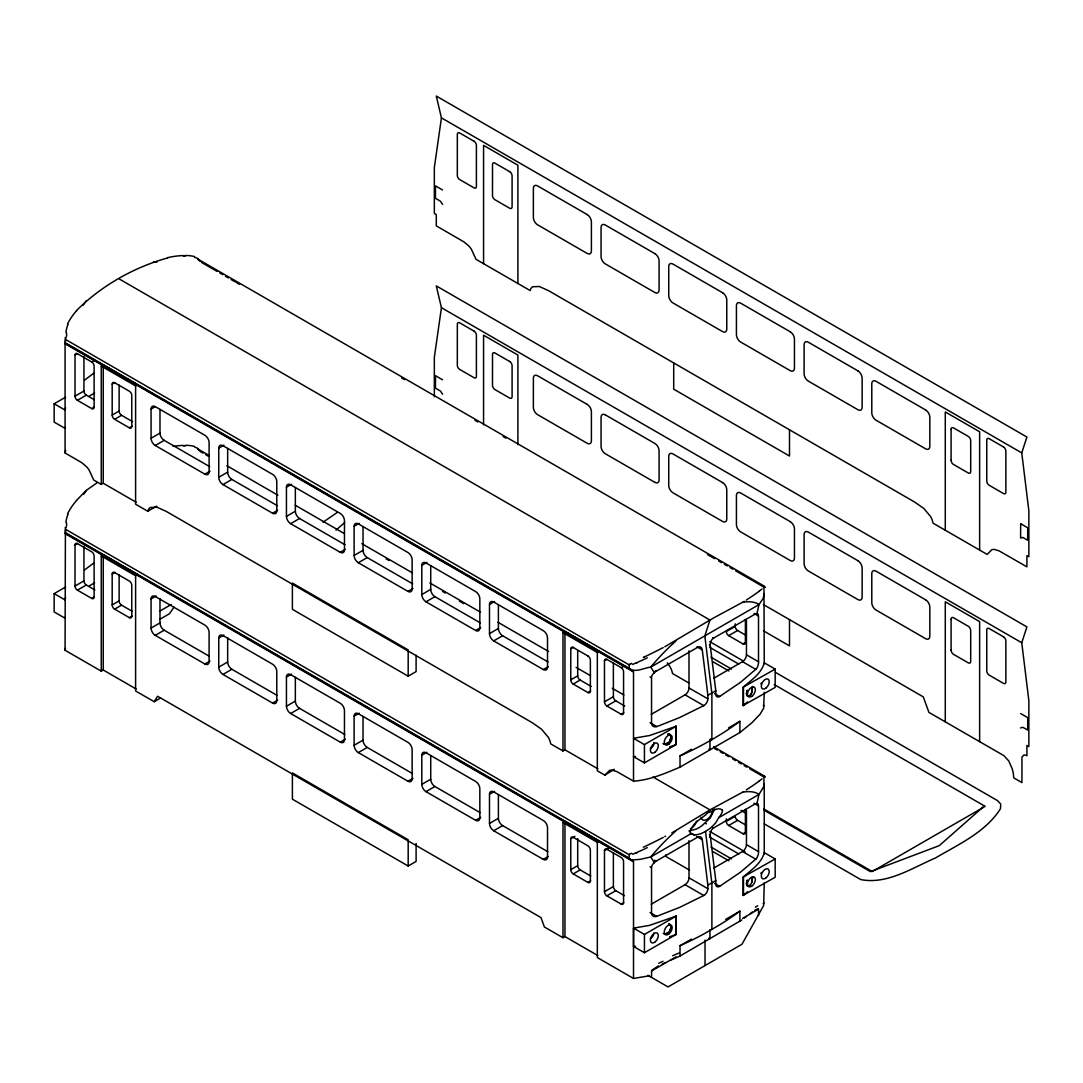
<?xml version="1.0" encoding="UTF-8"?>
<svg xmlns="http://www.w3.org/2000/svg" width="1083" height="1083" viewBox="0 0 1083 1083"><rect width="100%" height="100%" fill="white"/><g stroke="black" fill="none" stroke-linecap="round" stroke-linejoin="round"><path stroke-width="1.5" d="M648.879 975.878L633.514 978.45L633.514 861.797L631.619 860.146M671.284 959.904L680.029 956.018L680.029 945.716L691.441 939.137M764.26 853.945L764.232 783.578M764.26 663.689L763.948 586.472M694.311 834.844A33.004 21.701 -68.1 0 0 705.507 831.338A33.004 21.701 -68.1 0 0 716.039 822.295L718.652 817.746L758.926 794.489L763.908 786.366L763.948 776.321A34.967 4.955 -24.3 0 1 765.37 777.161M651.479 977.38L651.682 970.395L658.288 965.955M136.16 689.005L103.251 670.011L101.26 671.162L65.075 650.26L65.467 648.297M65.075 343.27L65.075 452.978L81.753 462.671L86.572 466.759A15.297 8.826 60 0 1 89.158 470.157L93.747 480.053L101.26 484.399L103.251 483.248L136.16 502.255M441.431 117.857L434.337 167.567L434.337 213.5L436.287 214.624L436.287 225.86L464.052 241.956L468.871 246.044A15.297 8.826 60 0 1 471.457 249.442L476.046 259.338L530.115 290.542L530.832 288.687A13.876 8.014 60 0 1 532.646 286.765L539.307 286.494L548.553 290.677L914.634 502.038L923.894 508.536L930.554 516.483A13.876 8.014 60 0 1 932.355 520.503L933.086 523.197L987.141 554.415L991.73 549.826A15.297 8.826 60 0 1 994.329 549.419L999.135 550.881L1026.901 566.856L1026.901 555.606L1028.85 556.743L1028.85 510.81L1021.756 452.897L1026.901 437.045L436.287 96.062L441.431 117.857L1021.756 452.897M763.434 604.585L923.271 696.87L928.943 712.411L1003.873 755.636L1008.774 760.956L1012.172 768.781A28.578 16.502 60 0 1 1013.336 773.614L1013.742 777.865L1021.946 782.616L1021.946 757.125L1023.976 755.013A8.989 5.198 60 0 1 1025.628 755.203L1026.901 755.758L1026.901 745.456L1028.85 746.58L1028.85 700.647L1021.756 642.747L1026.901 626.895L436.287 285.898L441.431 307.707L434.337 357.417L434.337 396.784M65.237 427.257L65.075 428.394L54.15 422.086L54.15 403.783L65.67 397.136M65.237 617.093L65.075 618.231L54.15 611.936L54.15 593.633L65.67 586.972M65.075 452.978L65.67 450.433M764.26 692.254L763.65 708.241L760.076 714.211L751.737 722.916L739.906 732.555L680.029 767.116C665.152 773.438 649.841 780.085 633.514 781.168L616.836 771.597L612.017 770.135A15.297 8.826 60 0 0 609.431 770.541L604.842 775.13L597.329 770.785L597.329 652.494L562.984 632.675L562.984 750.966L564.96 749.829L597.87 768.822M714.699 809.042L710.123 818.139L701.798 825.828A38.947 22.486 -60 0 1 696.031 829.158L688.923 831.094M764.232 593.525L763.109 598.533L758.926 604.639L757.017 613.601A5.632 2.058 -73.9 0 1 758.384 616.186M758.926 794.489L757.017 803.451A5.632 2.058 -73.9 0 1 758.371 806.023M65.413 530.047L65.075 650.26M65.413 340.197L65.102 343.189L631.457 670.174L633.514 671.947L633.514 781.168M65.589 407.75L65.075 410.091L54.15 403.783M65.589 597.599L65.075 599.941L54.15 593.633M691.929 827.547C696.098 819.845 705.94 816.812 709.961 809.867L743.371 791.808M101.26 484.399L101.26 366.095L135.605 385.927L135.605 504.218L147.802 511.271L148.533 509.416A13.876 8.014 60 0 1 150.347 507.48L157.008 507.223L166.254 511.406L532.335 722.754L541.581 729.265L548.242 737.212A13.876 8.014 60 0 1 550.056 741.232L550.787 743.926L562.984 750.966M647.864 975.296L668.035 986.938L741.99 944.241L763.677 905.442L764.26 882.686M751.886 882.144L752.631 876.743L751.886 882.144A5.753 2.667 -70.1 0 1 750.885 884.039A5.821 2.748 -70.4 0 1 749.653 885.42A5.794 2.708 -70 0 1 748.475 886.084A5.699 2.653 -69.1 0 1 747.405 885.989L746.458 883.769L747.202 880.005L746.458 883.538L747.432 886.002M67.552 324.061L68.229 322.639A98.648 79.154 43.6 0 1 76.595 310.631M67.552 513.911L68.229 512.489A98.648 79.154 43.6 0 1 76.595 500.481M101.26 671.162L101.26 555.945L135.605 575.777L135.605 690.981L154.179 701.703L157.617 696.261L540.972 917.585L544.411 926.994L562.984 937.729L564.96 936.578L597.87 955.585M663.31 743.615A5.753 3.926 -47.8 0 0 664.488 743.872L664.894 743.94A5.835 4.061 -50.6 0 0 666.262 743.683L666.492 743.601A5.794 4.021 -50.4 0 0 668.062 742.708L668.279 742.559A5.686 3.885 -50.2 0 0 669.795 740.962L671.189 737.157L669.808 734.464A5.686 3.831 -49.9 0 0 668.292 734.057A5.794 3.831 -47.7 0 0 667.629 734.166M669.808 930.811L671.189 927.007L669.808 924.313L671.189 927.007L669.808 930.811A5.686 3.885 -50.2 0 1 668.279 932.382L668.076 932.558A5.794 4.088 -51.1 0 1 666.492 933.492L666.262 933.519A5.821 4.061 -50.7 0 1 664.881 933.776L664.258 933.763M750.736 694.379L750.885 694.176A5.753 2.68 -70.2 0 0 751.913 692.321L752.495 686.514L751.886 692.294A5.753 2.518 -69.3 0 1 750.83 694.041M614.251 769.282L604.842 775.13M669.808 740.975L671.189 737.157L669.808 734.464A5.699 3.79 -48.3 0 0 668.279 734.112M174.038 607.076L169.503 613.709L159.539 619.462M76.514 310.564C101.274 285.763 133.913 267.257 167.689 257.93M76.514 500.4L86.274 490.382L96.983 482.842M335.974 530.196L344.732 522.466M984.352 805.887L939.286 845.633L870.448 871.653L764.165 810.287M747.581 701.933L743.128 705.507L775.171 687.407L775.171 669.104L764.26 662.81C761.484 673.612 751.074 680.246 743.128 687.204L743.128 705.507M747.581 891.769L743.128 895.343L775.171 877.257L775.171 858.954L764.26 852.646C761.484 863.462 751.074 870.082 743.128 877.054L743.128 895.343M84.609 380.079L93.828 373.175M84.609 569.915L93.828 563.011M757.017 613.601A5.55 3.655 -68.1 0 0 755.176 614.102L713.575 638.117A5.632 3.709 -68.1 0 0 710.231 645.319L715.782 690.724L707.862 695.3L707.862 698.86A5.605 3.303 -59 0 1 703.788 705.642L679.569 717.569L659.412 725.61L656.704 726.517L651.736 723.647M757.017 803.451A5.55 3.642 -68 0 0 755.176 803.952L713.575 827.967A5.632 3.709 -68.1 0 0 710.231 835.169L715.782 880.56L707.862 885.136L707.862 888.71A5.605 3.303 -59 0 1 703.788 895.492L679.569 907.419L656.704 916.353A5.74 4.224 -46.8 0 1 651.506 913.389L650.044 912.509M746.39 916.543L744.468 918.005M750.357 913.524L752.428 911.954M323.086 522.196L337.07 512.57M741.855 919.981L680.029 956.018M754.837 910.207L758.303 908.623M747.893 599.034L752.807 595.745A94.722 13.781 -24 0 0 762.012 588.976M664.8 646.768L713.399 618.055L744.359 601.336M671.839 832.935L709.961 809.867L652.954 776.958M747.27 599.454L746.309 600.077M746.309 789.913L752.807 785.595A94.722 13.781 -24 0 0 762.012 778.826M715.782 690.724L715.782 694.284A5.605 3.168 -61 0 0 719.626 696.491L740.258 682.52L755.744 669.335L742.491 661.672L713.887 678.188M715.782 880.56L715.782 884.134A5.605 3.168 -61 0 0 719.626 886.341L740.258 872.37L755.744 859.171L742.491 851.522L713.887 868.025M680.056 945.73A347.21 200.463 0 0 0 703.991 933.871L719.41 925.004A347.21 200.463 0 0 0 739.919 911.169M1020.579 727.938L1022.596 727.302A3.52 2.031 60 0 1 1023.435 727.627L1027.713 730.091L1027.713 717.623L1020.687 713.575M94.275 407.1L91.73 408.575L77.407 400.317A3.371 1.949 60 0 1 75.025 396.175L75.025 355.102L77.57 353.627M75.025 355.102A3.371 1.949 60 0 1 77.407 353.721L91.73 361.979L94.275 360.517M101.26 366.095L103.251 364.957L137.582 384.776L135.605 385.927M75.025 396.175L83.946 391.031L83.946 356.524M77.407 400.317L86.329 395.16L94.383 399.817M89.429 395.999L94.627 392.994M132.099 426.188L129.324 427.799L114.636 419.311A3.466 2.004 60 0 1 112.185 415.06L112.185 384.14L114.947 382.543M112.185 415.06L119.116 411.066L119.116 385.02M114.636 419.311L121.567 415.303L132.586 421.666M209.98 471.213L204.89 474.164L155.275 445.506A5.943 3.439 60 0 1 151.078 438.222L151.065 409.063L154.883 406.856M151.065 438.222L159.986 433.078L159.986 409.388M155.275 445.506L164.196 440.361L209.669 466.624M277.668 510.296L272.578 513.234L222.963 484.588A5.943 3.439 60 0 1 218.752 477.305L218.752 448.145L223.843 445.194M94.275 596.95L91.73 598.425L77.407 590.154A3.371 1.949 60 0 1 75.025 586.025L75.025 544.939L77.57 543.476M147.802 511.271L156.724 506.127M218.752 477.305L227.66 472.147L227.66 448.457M222.963 484.588L231.87 479.444L277.356 505.707M101.26 555.945L103.251 554.807L137.582 574.626L135.605 575.777M75.025 586.025L83.946 580.881L83.946 546.374M77.407 590.154L86.329 585.01L94.911 589.964M89.429 585.835L94.627 582.844M132.099 616.037L129.324 617.635L114.636 609.147A3.466 2.004 60 0 1 112.185 604.91L112.185 573.976L114.947 572.379M345.355 549.365L340.265 552.316L290.65 523.671A5.943 3.439 60 0 1 286.44 516.374L286.44 487.215L291.53 484.277M112.185 604.91L119.116 600.903L119.116 574.856M114.636 609.147L121.567 605.153L132.248 611.326M286.44 516.374L295.348 511.23L295.348 487.54M209.98 661.063L204.89 664.001L155.275 635.355A5.943 3.439 60 0 1 151.078 628.072L151.065 598.913L156.155 595.961M290.65 523.671L299.558 518.513L345.044 544.776M159.58 611.232L171.209 604.531M151.065 628.072L159.986 622.915L159.986 598.615M155.275 635.355L164.183 630.211L209.425 656.325M358.324 562.74A5.943 3.439 60 0 1 354.127 555.457L354.114 526.297L359.218 523.346M354.114 555.457L363.035 550.313L363.035 526.609M227.66 637.697L227.66 661.997L218.752 667.142L218.752 637.982L223.843 635.044M412.718 583.859L367.245 557.596L358.324 562.74L407.939 591.386L413.043 588.448M154.179 701.703L160.555 698.034M218.752 667.142A5.943 3.439 60 0 0 222.963 674.425L231.87 669.28L277.113 695.408M480.717 627.531L475.627 630.468L426.012 601.823A5.943 3.439 60 0 1 421.815 594.526L421.801 565.367L426.892 562.429M421.801 594.526L430.723 589.382L430.723 565.692M345.355 739.215L340.265 742.153L290.65 713.507A5.943 3.439 60 0 1 286.44 706.224L286.44 677.065L291.53 674.127M426.012 601.823L434.919 596.679L480.405 622.928M222.963 674.438L272.578 703.084L277.668 700.132M286.44 706.224L295.348 701.08L295.348 677.376M290.65 713.507L299.558 708.363L344.8 734.477M548.404 666.6L543.314 669.538L493.699 640.892A5.943 3.439 60 0 1 489.489 633.609L489.489 604.449L494.579 601.512M408.183 676.171L408.183 649.935L292.396 583.087L292.396 609.323L408.183 676.171L416.102 671.595L416.102 655.201M489.489 633.609L498.397 628.465L498.397 604.774M413.043 778.298L407.939 781.236L358.324 752.59A5.943 3.439 60 0 1 354.127 745.307L354.114 716.134L359.218 713.196M493.699 640.892L502.607 635.748L548.093 662.011M354.114 745.294L363.035 740.149L363.035 716.459M562.984 632.675L564.96 631.524L599.305 651.357L597.329 652.494M358.324 752.59L367.245 747.446L412.488 773.56M590.695 690.954L587.92 692.551L573.218 684.077A3.466 2.004 60 0 1 570.768 679.826L570.768 648.907L573.543 647.296M480.717 817.367L475.627 820.305L426.012 791.659A5.943 3.439 60 0 1 421.815 784.376L421.801 755.217L426.892 752.279M570.768 679.826L577.699 675.819L577.699 650.693M623.727 712.776L621.182 714.252L606.859 705.981A3.371 1.949 60 0 1 604.476 701.852L604.476 660.779L607.021 659.303M573.218 684.077L580.15 680.07L591.183 686.432M604.476 660.779A3.371 1.949 60 0 1 606.859 659.398L621.182 667.656L623.727 666.194M421.801 784.376L430.723 779.232L430.723 755.541M426.012 791.659L434.919 786.515L480.162 812.643M758.926 604.639L650.721 667.114C644.047 667.791 635.044 673.26 629.182 668.306L65.454 342.837L65.264 337.449M651.424 677.823A5.632 4.115 -40.9 0 1 654.403 672.773A5.55 3.655 -68.1 0 1 656.136 671.284L697.736 647.268A5.632 3.709 -68.1 0 1 702.285 649.908L707.862 695.3M604.476 701.852L613.384 696.707L613.384 663.324M735.208 623.808L735.208 626.38L726.3 631.524A3.371 1.949 60 0 0 728.683 635.653L742.992 643.911L745.537 642.449M606.859 705.981L615.78 700.836L624.729 706.008M728.683 635.653L737.604 630.509L745.645 635.152M548.404 856.45L543.314 859.388L493.699 830.742A5.943 3.439 60 0 1 489.489 823.459L489.489 794.286L494.579 791.348M651.249 714.36L685.052 694.839A5.605 3.235 -60 0 0 689.005 687.976L689.005 650.815M408.183 866.021L408.183 839.772L292.396 772.924L292.396 799.173L408.183 866.021L416.102 861.445L416.102 843.4M489.489 823.446L498.397 818.301L498.397 794.611M493.699 830.742L502.607 825.598L547.849 851.712M676.13 726.287L649.543 735.533L633.514 738.281L644.439 744.59L676.13 726.287L676.13 744.59L644.439 762.892L633.514 756.584L635.491 756.475M743.128 687.204L775.171 669.104M562.984 822.511L564.96 821.374L599.305 841.193L597.329 842.344L562.984 822.511L562.984 937.729M680.029 767.116L680.029 755.88L691.441 749.287M728.493 727.898L739.906 721.305L739.906 732.555M590.695 880.804L587.92 882.401L573.218 873.913A3.466 2.004 60 0 1 570.782 869.676L570.768 838.743L574.938 836.347M570.768 869.676L577.699 865.669L577.699 838.608M623.727 902.626L621.182 904.088L606.859 895.831A3.371 1.949 60 0 1 604.476 891.702L604.476 850.615L609.567 847.678M573.218 873.913L580.15 869.92L590.844 876.079M651.546 913.375L651.546 867.632A5.632 4.115 -40.9 0 1 654.403 862.623A5.55 3.655 -68.1 0 1 656.136 861.134L697.736 837.118A5.632 3.709 -68.1 0 1 702.285 839.758L707.862 885.136M604.476 891.702L613.384 886.557L613.384 853.174M745.551 832.285L742.992 833.761L728.683 825.503A3.371 1.949 60 0 1 726.3 821.374L735.208 816.216A3.371 1.949 60 0 0 737.604 820.345L745.645 825.002M606.859 895.831L615.78 890.686L624.363 895.641M728.683 825.503L737.604 820.345M651.249 904.197L685.052 884.689A5.605 3.235 -60 0 0 689.005 877.826L689.005 840.652M633.514 928.131L644.439 934.439L676.13 916.137L676.13 934.439L644.439 952.729L633.514 946.42L633.514 928.131L649.543 925.369L676.13 916.137M743.128 877.054L775.171 858.954M725.651 919.386L739.892 911.155L739.892 921.457M651.479 971.018L676.076 956.817M742.627 918.384L758.547 909.165L758.547 915.582M709.067 812.616C712.804 810.991 718.584 806.551 722.199 810.07M664.8 836.604L665.585 836.198M663.229 647.566L661.645 648.379A94.722 13.808 -24 0 1 644.25 657.002M663.229 837.416L661.645 838.228A94.722 13.808 -24 0 1 644.25 846.838L643.302 847.217M662.241 964.019L665.476 962.516M643.302 657.367L644.168 656.975M676.13 744.59L669.592 746.959M676.13 934.439L669.592 936.795M748.475 696.261L748.326 696.288A5.699 2.653 -69.2 0 1 747.527 696.207L746.458 693.932L747.202 690.169L746.471 694.149L747.541 696.207M633.514 946.42L635.491 946.325M183.433 256.13L185.152 256.157M183.433 445.979L185.152 446.006M65.102 533.039L631.457 860.024L640.134 859.374L650.721 856.964L690.995 833.707L694.338 834.695M708.688 938.189L709.961 938.731L709.961 929.728M442.5 189.918L435.474 185.856L435.474 198.324L439.752 200.788A3.52 2.031 60 0 1 440.591 201.452L442.609 204.403M441.431 307.707L1021.756 642.747M605.262 414.83L654.877 443.475A5.943 3.439 60 0 1 659.087 450.772L659.087 479.931A5.943 3.439 60 0 1 654.877 482.355M654.877 482.355L605.262 453.709A5.943 3.439 60 0 1 601.051 446.426L601.051 417.266A5.943 3.439 60 0 1 605.262 414.843M442.5 379.754L435.474 375.706L435.474 388.174L439.752 390.638A3.52 2.031 60 0 1 440.591 391.288L442.609 394.239M764.246 586.12L197.553 258.945M201.56 262.452L217.06 271.4M219.876 273.024L222.692 274.662M225.508 276.287L228.337 277.911M231.153 279.536L235.377 281.986M236.784 282.798L239.6 284.423M401.685 377.994L404.501 379.619M474.963 420.299L477.779 421.937M503.148 436.571L505.964 438.209M707.497 554.564L714.55 558.625M718.774 561.075L721.603 562.7M724.419 564.324L727.235 565.949M730.05 567.573L732.866 569.211M735.695 570.836L763.881 587.108M753.985 613.425L758.506 616.037L758.506 661.781L746.458 654.809L746.458 620.505M763.434 630.834L789.493 645.874L789.493 619.625M119.36 279.035L709.961 620.018L704.816 635.883L711.883 693.486L711.883 739.689L704.018 744.048A347.196 200.45 0 0 1 680.056 755.893M775.442 672.394L997.484 800.594L1000.733 804.019L1000.475 808.73C985.638 832.204 958.577 844.347 935.387 858.007C912.089 867.97 886.991 884.825 860.714 879.558L764.3 823.892M712.79 637.67L713.575 638.117M709.879 641.705L743.561 661.158M709.392 644.859L710.218 645.333M709.514 647.214L738.768 664.096M774.21 684.564L985.137 806.348L872.235 871.531L763.84 808.96M696.938 646.808L702.298 649.908M710.976 657.205L731.445 669.023M712.804 661.686L728.913 671M763.312 705.141L764.26 705.696M714.604 693.607L719.626 696.504M688.68 682.872L672.597 673.585L671.88 670.891A13.876 8.014 60 0 0 670.066 666.871L667.29 662.877M689.005 687.976L707.862 698.86M655.337 670.824L656.136 671.284M685.052 694.839L703.788 705.656M65.454 339.399L629.182 664.867L629.182 668.306M650.044 676.916L651.546 677.782L651.546 723.539A5.74 4.224 -46.8 0 0 656.704 726.558M65.075 343.758L633.514 671.947M587.92 655.973L573.218 647.485A3.466 2.004 60 0 0 570.768 648.907M710.678 739.012L711.883 739.689L719.41 735.154A347.196 200.45 0 0 0 739.919 721.319M277.898 495.215L226.848 465.717M295.266 505.247L344.475 533.662M361.857 543.693L412.515 572.934M429.883 582.965L480.554 612.22M497.923 622.251L548.594 651.492M576.088 667.372L590.573 675.738M612.288 688.274L623.862 694.961M713.602 746.769L764.246 775.97M202.968 453.114L200.138 451.489A3.141 2.491 23.3 0 0 198.988 450.095M205.784 454.738L208.599 456.363M386.171 558.882L389 560.52M442.554 591.44L445.37 593.064M459.463 601.2L463.686 603.637M714.55 748.475L717.366 750.099M720.181 751.724L723.011 753.348M725.827 754.986L728.642 756.611M732.866 759.048L735.695 760.672M738.511 762.31L741.327 763.935M744.143 765.559L746.959 767.184M749.788 768.808L763.881 776.944M708.905 749.219L709.961 749.829L709.961 739.296M650.044 722.659L651.546 723.539M753.985 803.261L758.506 805.874L758.506 851.617L746.458 844.659L746.458 810.355M740.934 810.395L745.307 812.927M705.656 823.391L706.441 823.852M712.79 827.507L713.575 827.967M709.879 831.541L745.023 851.847M709.392 834.695L710.218 835.183M709.514 837.051L738.768 853.945M690.602 832.989L694.555 835.291M696.477 836.387L702.298 839.745M710.976 847.055L731.445 858.873M712.804 851.536L728.913 860.836M714.604 883.457L719.626 886.354M689.587 870.15L666.235 856.667L665.585 854.907M689.005 877.826L707.862 888.71M654.552 860.213L656.136 861.134M685.052 884.689L703.788 895.506M65.264 527.353L65.454 529.249L629.182 854.717L629.182 858.142L631.457 860.024M650.044 866.766L651.546 867.632M629.237 858.196L65.454 532.687L65.454 529.249M65.075 533.608L633.514 861.797M651.736 913.483L656.704 916.353M633.514 978.45L597.329 957.548L597.329 842.344M197.553 448.795L209.276 455.564M654.43 672.827L650.721 667.114A93.409 35.197 -46.7 0 1 675.9 641.001M654.43 862.677L650.721 856.964A93.395 35.197 -46.7 0 1 675.9 830.837M705.534 831.487L711.883 883.322L711.883 929.539M979.628 550.069L979.628 431.779L945.283 411.946L945.283 530.25M979.628 741.679L979.628 621.615L945.283 601.796L945.283 721.847M951.091 429.328L951.091 460.248M951.091 619.178L951.091 650.098M789.493 429.775L789.493 456.024L673.707 389.176L673.707 362.94M745.388 809.272L745.388 832.38A3.371 1.949 60 0 1 742.992 833.761M745.388 619.435L745.388 642.544A3.371 1.949 60 0 1 742.992 643.911M743.48 687.407L743.48 705.71M743.48 877.257L743.48 895.546M726.3 818.802L726.3 821.361M705.019 940.112L705.019 965.589M675.778 726.084L675.778 744.387M675.778 915.934L675.778 934.223M644.439 744.59L644.439 762.892M644.439 934.439L644.439 952.729M564.96 631.524L564.96 749.829M564.96 821.374L564.96 936.578M517.904 283.502L517.904 165.212L483.573 145.379L483.573 263.67M517.904 444.666L517.904 355.048L483.573 335.229L483.573 424.847M103.251 364.957L103.251 483.248M103.251 554.807L103.251 670.011M750.885 694.189A5.821 2.748 -70.4 0 1 749.68 695.584M761.2 683.102A5.781 2.234 -72.7 0 1 760.862 683.806M653.794 742.559A5.781 4.156 -43 0 1 650.369 748.786M668.035 742.64A5.794 3.926 -49.7 0 1 666.492 743.52M664.393 743.886A5.794 3.926 -49.7 0 1 663.229 743.588M615.78 700.836A3.371 1.949 60 0 1 613.398 696.707M367.245 557.596A5.943 3.439 60 0 1 363.035 550.313M580.15 680.07A3.466 2.004 60 0 1 577.713 675.833M502.607 635.748A5.943 3.439 60 0 1 498.41 628.465M434.919 596.665A5.943 3.439 60 0 1 430.723 589.382M86.329 395.16A3.371 1.949 60 0 1 83.946 391.031M299.558 518.513A5.943 3.439 60 0 1 295.361 511.23M121.567 415.303A3.466 2.004 60 0 1 119.116 411.066M164.196 440.361A5.943 3.439 60 0 1 159.986 433.078M231.87 479.431A5.943 3.439 60 0 1 227.674 472.161M354.127 526.297A5.943 3.439 60 0 1 358.324 523.874L407.939 552.506A5.943 3.439 60 0 1 412.149 559.789L412.149 588.962A5.943 3.439 60 0 1 407.939 591.386M340.265 552.303A5.943 3.439 60 0 0 344.462 549.88L344.475 520.72A5.943 3.439 60 0 0 340.265 513.437L290.65 484.791A5.943 3.439 60 0 0 286.44 487.215M621.182 667.669A3.371 1.949 60 0 1 623.564 671.785L623.564 712.871A3.371 1.949 60 0 1 621.182 714.252M489.489 604.449A5.943 3.439 60 0 1 493.699 602.026L543.314 630.658A5.943 3.439 60 0 1 547.511 637.955L547.524 667.114A5.943 3.439 60 0 1 543.314 669.538M421.815 565.367A5.943 3.439 60 0 1 426.012 562.943L475.627 591.589A5.943 3.439 60 0 1 479.837 598.872L479.837 628.032A5.943 3.439 60 0 1 475.627 630.455M91.73 408.575A3.371 1.949 60 0 0 94.113 407.194L94.113 366.122A3.371 1.949 60 0 0 91.73 361.993M151.078 409.063A5.943 3.439 60 0 1 155.275 406.639L204.89 435.285A5.943 3.439 60 0 1 209.1 442.568L209.1 471.728A5.943 3.439 60 0 1 204.89 474.151M218.752 448.145A5.943 3.439 60 0 1 222.963 445.709L272.578 474.354A5.943 3.439 60 0 1 276.774 481.637L276.788 510.81A5.943 3.439 60 0 1 272.578 513.234M629.142 664.867A3.141 2.207 -0.7 0 1 630.333 663.798M647.296 657.814A34.967 4.873 -24.1 0 1 632.513 664.434M636.114 663.189A18.154 1.381 -23.1 0 1 637.264 662.688M630.699 663.893A8.447 4.67 -11.2 0 1 631.673 663.378M66.144 337.91A8.447 1.245 81.6 0 1 66.049 337.138M66.645 336.068A18.154 10.478 70.7 0 1 66.564 333.307M65.928 332.576A35.807 27.644 52.9 0 1 68.067 324.413M83.256 305.095A93.409 67.66 -78 0 1 86.329 300.614M742.992 602.256A93.409 35.197 -46.7 0 1 759.034 604.531M764.029 586.607A34.967 4.955 -24.3 0 1 765.37 587.311M758.777 591.44A18.154 1.584 -36.4 0 1 759.156 591.183M200.071 261.544A3.141 2.491 23.3 0 0 198.988 260.258A8.447 7.743 -5.3 0 0 198.067 259.5M194.791 257.361A18.154 17.22 88.6 0 1 197.878 258.539M185.044 255.547A35.807 30.5 51.4 0 1 194.574 256.59M167.581 257.673A98.648 79.628 43.4 0 1 183.298 255.561M153.42 261.883A93.409 67.66 -78 0 1 156.927 262.072M737.604 630.509A3.371 1.949 60 0 1 735.222 626.38M758.601 661.686A5.74 2.464 -74.2 0 1 755.744 669.456M746.458 654.809A5.605 3.235 -60 0 1 742.491 661.672M112.185 384.14A3.466 2.004 60 0 1 114.636 382.732L129.324 391.207A3.466 2.004 60 0 1 131.774 395.457L131.774 426.377A3.466 2.004 60 0 1 129.324 427.785M587.92 655.973A3.466 2.004 60 0 1 590.37 660.21L590.37 691.144A3.466 2.004 60 0 1 587.92 692.551M658.721 963.288A63.87 25.884 -35.1 0 1 662.986 961.298M672.638 955.748A131.896 19.562 -28.3 0 1 679.163 952.945M434.919 786.515A5.943 3.439 60 0 1 430.723 779.232M502.607 825.584A5.943 3.439 60 0 1 498.41 818.315M580.15 869.906A3.466 2.004 60 0 1 577.713 865.669M367.245 747.432A5.943 3.439 60 0 1 363.035 740.149M615.78 890.686A3.371 1.949 60 0 1 613.398 886.557M231.87 669.28A5.943 3.439 60 0 1 227.674 661.997M164.183 630.198A5.943 3.439 60 0 1 159.986 622.928M121.567 605.14A3.466 2.004 60 0 1 119.116 600.903M299.558 708.363A5.943 3.439 60 0 1 295.361 701.08M86.329 585.01A3.371 1.949 60 0 1 83.946 580.881M475.627 820.305A5.943 3.439 60 0 0 479.837 817.882L479.837 788.722A5.943 3.439 60 0 0 475.627 781.439L426.012 752.78A5.943 3.439 60 0 0 421.815 755.217M543.314 859.388A5.943 3.439 60 0 0 547.511 856.951L547.524 827.805A5.943 3.439 60 0 0 543.314 820.508L493.699 791.863A5.943 3.439 60 0 0 489.489 794.299M587.92 882.401A3.466 2.004 60 0 0 590.37 880.993L590.37 850.06A3.466 2.004 60 0 0 587.92 845.823L573.218 837.335A3.466 2.004 60 0 0 570.782 838.756M407.939 781.222A5.943 3.439 60 0 0 412.149 778.799L412.149 749.639A5.943 3.439 60 0 0 407.939 742.356L358.324 713.711A5.943 3.439 60 0 0 354.127 716.147M621.182 904.088A3.371 1.949 60 0 0 623.564 902.721L623.564 861.635A3.371 1.949 60 0 0 621.182 857.506L606.859 849.248A3.371 1.949 60 0 0 604.476 850.615M218.752 637.982A5.943 3.439 60 0 1 222.963 635.559L272.578 664.204A5.943 3.439 60 0 1 276.774 671.487L276.788 700.647A5.943 3.439 60 0 1 272.578 703.07M151.078 598.913A5.943 3.439 60 0 1 155.275 596.489L204.89 625.121A5.943 3.439 60 0 1 209.1 632.404L209.1 661.578A5.943 3.439 60 0 1 204.89 664.001M112.185 573.99A3.466 2.004 60 0 1 114.636 572.569L129.324 581.057A3.466 2.004 60 0 1 131.774 585.294L131.774 616.227A3.466 2.004 60 0 1 129.324 617.635M286.44 677.065A5.943 3.439 60 0 1 290.65 674.641L340.265 703.273A5.943 3.439 60 0 1 344.462 710.57L344.475 739.73A5.943 3.439 60 0 1 340.265 742.153M75.025 544.952A3.371 1.949 60 0 1 77.407 543.571L91.73 551.829A3.371 1.949 60 0 1 94.113 555.958L94.113 597.044A3.371 1.949 60 0 1 91.73 598.412M629.142 854.704A3.141 2.207 -0.7 0 1 630.333 853.648M647.296 847.664A34.967 4.873 -24.1 0 1 632.513 854.284M636.114 853.038A18.154 1.381 -23.1 0 1 637.264 852.538M630.699 853.742A8.447 4.67 -11.2 0 1 631.673 853.214M66.144 527.759A8.447 1.245 81.6 0 1 66.049 526.988M66.645 525.905A18.154 10.478 70.7 0 1 66.564 523.143M65.928 522.412A35.807 27.644 52.9 0 1 68.067 514.263M83.757 494.173A93.395 67.647 -78 0 1 86.329 490.45M742.992 792.106A93.409 35.197 -46.7 0 1 759.034 794.367M758.777 781.276A18.154 1.584 -36.4 0 1 759.156 781.033M198.067 449.35A8.447 7.743 -5.3 0 1 199.055 450.027M194.791 447.198A18.154 17.22 88.6 0 1 197.878 448.389M185.044 445.384A35.807 30.5 51.4 0 1 194.574 446.426M173.145 446.413A98.648 79.628 43.4 0 1 183.298 445.411M755.338 907.161A63.87 13.537 -51.3 0 1 757.653 905.794M763.989 902.87A131.896 2.87 -38.6 0 1 763.177 903.56M668.062 932.544A5.794 4.007 -50.4 0 1 666.492 933.424M664.461 933.79A5.753 3.98 -50 0 1 663.283 933.478M749.693 885.488A5.794 2.748 -71.3 0 1 748.461 886.151M761.43 872.438A5.781 2.234 -72.7 0 1 760.862 873.643M653.848 933.045A5.781 4.156 -43 0 1 650.369 938.636M758.601 851.536A5.74 2.464 -74.2 0 1 755.744 859.293M746.458 844.659A5.605 3.235 -60 0 1 742.491 851.522M691.035 833.666A9.463 3.574 -46.7 0 1 691.712 827.588M722.483 809.827A9.463 3.56 -46.7 0 1 718.625 817.719M696.518 821.117A8.407 4.846 -60 0 1 690.453 828.928M712.749 809.84A8.407 4.846 -60 0 1 707.118 819.33A8.407 4.846 -60 0 1 700.999 817.259M951.091 429.328A3.466 2.004 60 0 1 953.541 427.92L968.243 436.395A3.466 2.004 60 0 1 970.693 440.646L970.693 471.565A3.466 2.004 60 0 1 968.243 472.973L953.541 464.499A3.466 2.004 60 0 1 951.091 460.248M951.091 619.178A3.466 2.004 60 0 1 953.541 617.757L968.243 626.245A3.466 2.004 60 0 1 970.693 630.482L970.693 661.415A3.466 2.004 60 0 1 968.243 662.823L953.541 654.335A3.466 2.004 60 0 1 951.091 650.098M1020.687 523.725L1020.579 538.089L1022.406 537.439A3.56 2.058 60 0 1 1023.435 537.777L1027.713 540.255L1027.713 527.787L1020.687 523.725M474.029 141.264L459.72 133.006A3.371 1.949 60 0 0 457.337 134.387L457.324 175.46A3.371 1.949 60 0 0 459.72 179.588L474.029 187.86A3.371 1.949 60 0 0 476.412 186.479L476.412 145.393A3.371 1.949 60 0 0 474.029 141.264M1003.481 446.941L989.158 438.683A3.371 1.949 60 0 0 986.775 440.05L986.775 481.136A3.371 1.949 60 0 0 989.158 485.265L1003.481 493.537A3.371 1.949 60 0 0 1005.863 492.156L1005.863 451.07A3.371 1.949 60 0 0 1003.481 446.941M587.189 214.556L537.574 185.91A5.943 3.439 60 0 0 533.378 188.347L533.364 217.507A5.943 3.439 60 0 0 537.574 224.79L587.189 253.436A5.943 3.439 60 0 0 591.399 250.999L591.399 221.853A5.943 3.439 60 0 0 587.189 214.569M654.877 253.639L605.262 224.993A5.943 3.439 60 0 0 601.051 227.416L601.051 256.576A5.943 3.439 60 0 0 605.262 263.859L654.877 292.518A5.943 3.439 60 0 0 659.087 290.082L659.087 260.922A5.943 3.439 60 0 0 654.877 253.639M722.564 292.708L672.949 264.062A5.943 3.439 60 0 0 668.739 266.499L668.739 295.659A5.943 3.439 60 0 0 672.949 302.942L722.564 331.588A5.943 3.439 60 0 0 726.761 329.164L726.774 300.005A5.943 3.439 60 0 0 722.564 292.721M790.252 331.791L740.623 303.145A5.943 3.439 60 0 0 736.426 305.582L736.426 334.728A5.943 3.439 60 0 0 740.623 342.011L790.252 370.67A5.943 3.439 60 0 0 794.448 368.234L794.448 339.074A5.943 3.439 60 0 0 790.252 331.791M857.926 370.86L808.311 342.214A5.943 3.439 60 0 0 804.114 344.651L804.1 373.811A5.943 3.439 60 0 0 808.311 381.094L857.926 409.74A5.943 3.439 60 0 0 862.136 407.316L862.136 378.157A5.943 3.439 60 0 0 857.926 370.873M925.613 409.943L875.998 381.297A5.943 3.439 60 0 0 871.788 383.734L871.788 412.894A5.943 3.439 60 0 0 875.998 420.177L925.613 448.822A5.943 3.439 60 0 0 929.823 446.386L929.823 417.239A5.943 3.439 60 0 0 925.613 409.956M509.646 171.628L494.945 163.154A3.466 2.004 60 0 0 492.508 164.562L492.494 195.482A3.466 2.004 60 0 0 494.945 199.732L509.646 208.22A3.466 2.004 60 0 0 512.097 206.799L512.097 175.879A3.466 2.004 60 0 0 509.646 171.642M474.029 331.114L459.72 322.842A3.371 1.949 60 0 0 457.337 324.223L457.324 365.309A3.371 1.949 60 0 0 459.72 369.438L474.029 377.696A3.371 1.949 60 0 0 476.412 376.315L476.412 335.243A3.371 1.949 60 0 0 474.029 331.114M1003.481 636.79L989.158 628.519A3.371 1.949 60 0 0 986.775 629.9L986.775 670.986A3.371 1.949 60 0 0 989.158 675.102L1003.481 683.373A3.371 1.949 60 0 0 1005.863 681.992L1005.863 640.919A3.371 1.949 60 0 0 1003.481 636.79M587.189 404.406L537.574 375.76A5.943 3.439 60 0 0 533.378 378.197L533.364 407.343A5.943 3.439 60 0 0 537.574 414.627L587.189 443.285A5.943 3.439 60 0 0 591.399 440.849L591.399 411.689A5.943 3.439 60 0 0 587.189 404.406M722.564 482.558L672.949 453.912A5.943 3.439 60 0 0 668.739 456.349L668.739 485.495A5.943 3.439 60 0 0 672.949 492.779L722.564 521.437A5.943 3.439 60 0 0 726.761 519.001L726.774 489.841A5.943 3.439 60 0 0 722.564 482.558M790.252 521.64L740.623 492.982A5.943 3.439 60 0 0 736.426 495.418L736.426 524.578A5.943 3.439 60 0 0 740.623 531.861L790.252 560.52A5.943 3.439 60 0 0 794.448 558.083L794.448 528.924A5.943 3.439 60 0 0 790.252 521.64M857.926 560.71L808.311 532.064A5.943 3.439 60 0 0 804.114 534.501L804.1 563.661A5.943 3.439 60 0 0 808.311 570.944L857.926 599.589A5.943 3.439 60 0 0 862.136 597.153L862.136 568.006A5.943 3.439 60 0 0 857.926 560.723M925.613 599.792L875.998 571.147A5.943 3.439 60 0 0 871.788 573.57L871.788 602.73A5.943 3.439 60 0 0 875.998 610.013L925.613 638.672A5.943 3.439 60 0 0 929.823 636.235L929.823 607.076A5.943 3.439 60 0 0 925.613 599.792M509.646 361.478L494.945 352.99A3.466 2.004 60 0 0 492.508 354.412L492.494 385.331A3.466 2.004 60 0 0 494.945 389.569L509.646 398.057A3.466 2.004 60 0 0 512.097 396.649L512.097 365.729A3.466 2.004 60 0 0 509.646 361.478M752.428 695.814A5.605 3.235 -60 0 0 754.201 687.136A5.605 3.235 -60 0 0 747.581 693.012A5.605 3.235 -60 0 0 752.428 695.814M748.475 696.247A5.794 2.708 -70.1 0 0 749.68 695.543A5.794 2.667 -68.7 0 1 748.488 696.179M766.29 687.8A5.605 3.235 -60 0 0 768.077 679.122A5.605 3.235 -60 0 0 761.444 684.998A5.605 3.235 -60 0 0 766.29 687.8M655.364 751.846A5.605 3.235 -60 0 0 657.151 743.168A5.605 3.235 -60 0 0 650.517 749.043A5.605 3.235 -60 0 0 655.364 751.846M669.24 743.845A5.605 3.235 -60 0 0 671.013 735.167A5.605 3.235 -60 0 0 664.38 741.043A5.605 3.235 -60 0 0 669.24 743.845M669.456 924.151A5.686 3.79 -48.4 0 0 668.698 923.975A5.699 3.75 -46.9 0 1 669.443 924.178M752.428 885.65A5.605 3.235 -60 0 0 754.201 876.973A5.605 3.235 -60 0 0 747.581 882.848A5.605 3.235 -60 0 0 752.428 885.65M766.29 877.65A5.605 3.235 -60 0 0 768.077 868.972A5.605 3.235 -60 0 0 761.444 874.847A5.605 3.235 -60 0 0 766.29 877.65M669.24 933.681A5.605 3.235 -60 0 0 671.013 925.004A5.605 3.235 -60 0 0 664.38 930.879A5.605 3.235 -60 0 0 669.24 933.681M655.364 941.696A5.605 3.235 -60 0 0 657.151 933.018A5.605 3.235 -60 0 0 650.517 938.893A5.605 3.235 -60 0 0 655.364 941.696"/></g></svg>
